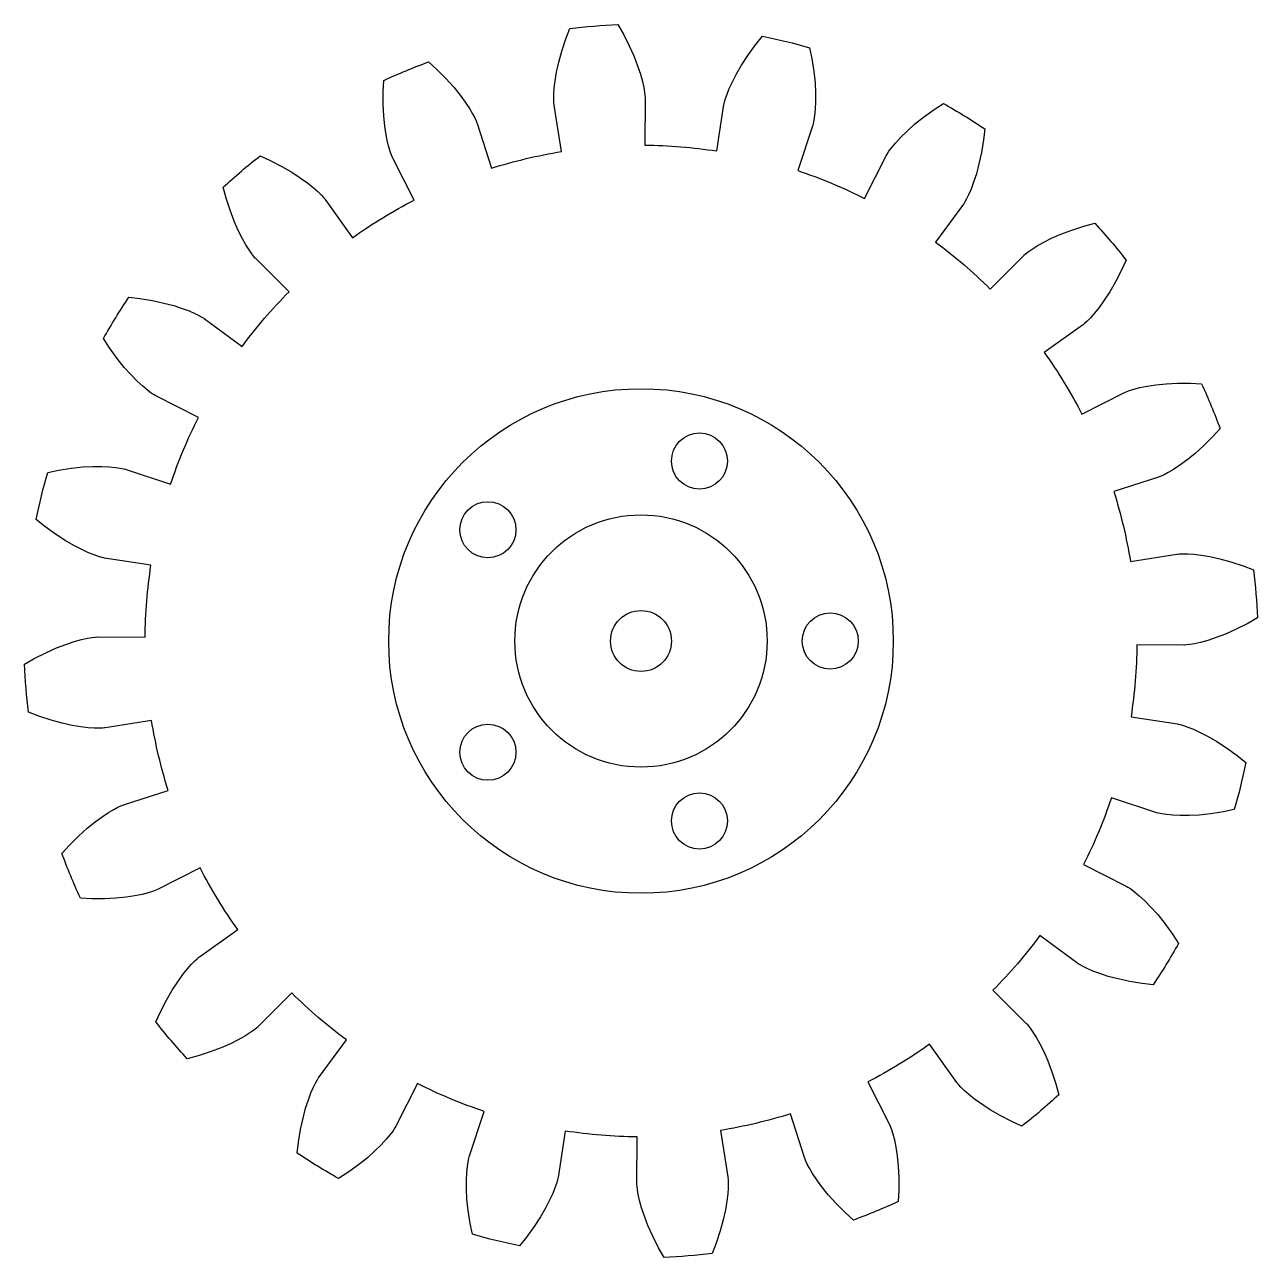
# Model space of a CAD drawing. Header units: millimetres. Extents: x -164 to -76, y -44 to 44.
import ezdxf

# ---------------------------------------------------------------- set-up
doc = ezdxf.new("R2010")
doc.units = ezdxf.units.MM
doc.layers.add('BottomGuard', color=70, linetype='Continuous')

msp = doc.modelspace()

# ---------------------------------------------------------------- linework, layer by layer
at = {"layer": 'BottomGuard'}
msp.add_lwpolyline([(-95.08, 25.103), (-92.717, 27.483), (-92.682, 27.517), (-92.572, 27.611), (-92.381, 27.76), (-92.104, 27.955), (-91.736, 28.188), (-91.272, 28.449), (-90.709, 28.73), (-90.044, 29.022), (-89.275, 29.315), (-88.4, 29.598), (-87.633, 29.806, -0.01965), (-85.393, 27.173), (-85.393, 27.173), (-85.72, 26.448), (-86.14, 25.63), (-86.553, 24.918), (-86.947, 24.309), (-87.315, 23.798), (-87.647, 23.382), (-87.936, 23.056), (-88.173, 22.814), (-88.35, 22.649), (-88.461, 22.556), (-88.5, 22.526), (-91.228, 20.575, -0.03649), (-88.542, 16.174), (-85.56, 17.707), (-85.516, 17.728), (-85.382, 17.784), (-85.154, 17.867), (-84.831, 17.967), (-84.408, 18.074), (-83.887, 18.179), (-83.264, 18.273), (-82.542, 18.345), (-81.72, 18.385), (-80.8, 18.385), (-80.007, 18.345, -0.01965), (-78.69, 15.148), (-78.69, 15.148), (-79.225, 14.561), (-79.877, 13.913), (-80.489, 13.363), (-81.053, 12.905), (-81.561, 12.533), (-82.005, 12.24), (-82.381, 12.019), (-82.681, 11.862), (-82.9, 11.76), (-83.035, 11.706), (-83.081, 11.69), (-86.278, 10.677, -0.03649), (-85.084, 5.661), (-81.773, 6.198), (-81.725, 6.204), (-81.581, 6.216), (-81.339, 6.225), (-81, 6.219), (-80.565, 6.191), (-80.036, 6.13), (-79.416, 6.027), (-78.706, 5.872), (-77.912, 5.656), (-77.038, 5.372), (-76.295, 5.088, -0.01965), (-76.031, 1.641), (-76.031, 1.641), (-76.721, 1.248), (-77.542, 0.833), (-78.294, 0.499), (-78.971, 0.238), (-79.569, 0.041), (-80.082, -0.1), (-80.508, -0.194), (-80.842, -0.251), (-81.082, -0.28), (-81.227, -0.29), (-81.275, -0.291), (-84.629, -0.266, -0.03649), (-85.043, -5.405), (-81.729, -5.918), (-81.681, -5.927), (-81.54, -5.96), (-81.307, -6.027), (-80.987, -6.137), (-80.582, -6.298), (-80.098, -6.52), (-79.54, -6.81), (-78.913, -7.176), (-78.224, -7.626), (-77.48, -8.167), (-76.862, -8.666, -0.01965), (-77.675, -12.026), (-77.675, -12.026), (-78.454, -12.187), (-79.362, -12.328), (-80.181, -12.413), (-80.906, -12.452), (-81.535, -12.455), (-82.067, -12.43), (-82.501, -12.389), (-82.836, -12.339), (-83.073, -12.292), (-83.214, -12.257), (-83.261, -12.244), (-86.442, -11.183, -0.03649), (-88.425, -15.943), (-85.431, -17.455), (-85.388, -17.478), (-85.264, -17.553), (-85.064, -17.689), (-84.793, -17.892), (-84.458, -18.171), (-84.066, -18.531), (-83.624, -18.979), (-83.141, -19.521), (-82.625, -20.162), (-82.085, -20.907), (-81.651, -21.572, -0.01965), (-83.463, -24.517), (-83.463, -24.517), (-84.253, -24.429), (-85.161, -24.282), (-85.966, -24.11), (-86.667, -23.923), (-87.266, -23.731), (-87.765, -23.544), (-88.164, -23.37), (-88.468, -23.22), (-88.679, -23.102), (-88.802, -23.025), (-88.842, -22.998), (-91.541, -21.006, -0.03649), (-94.897, -24.92), (-92.517, -27.283), (-92.483, -27.318), (-92.389, -27.428), (-92.24, -27.619), (-92.045, -27.896), (-91.812, -28.264), (-91.551, -28.728), (-91.27, -29.291), (-90.978, -29.956), (-90.685, -30.725), (-90.402, -31.6), (-90.194, -32.367, -0.01965), (-92.827, -34.607), (-92.827, -34.607), (-93.552, -34.28), (-94.37, -33.86), (-95.082, -33.447), (-95.691, -33.053), (-96.202, -32.685), (-96.618, -32.353), (-96.944, -32.064), (-97.186, -31.827), (-97.351, -31.65), (-97.444, -31.539), (-97.474, -31.5), (-99.425, -28.772, -0.03649), (-103.826, -31.458), (-102.293, -34.44), (-102.272, -34.484), (-102.216, -34.618), (-102.133, -34.846), (-102.033, -35.169), (-101.926, -35.592), (-101.821, -36.113), (-101.727, -36.736), (-101.655, -37.458), (-101.615, -38.28), (-101.615, -39.2), (-101.655, -39.993, -0.01965), (-104.852, -41.31), (-104.852, -41.31), (-105.439, -40.775), (-106.087, -40.123), (-106.637, -39.511), (-107.095, -38.947), (-107.467, -38.439), (-107.76, -37.995), (-107.981, -37.619), (-108.138, -37.319), (-108.24, -37.1), (-108.294, -36.965), (-108.31, -36.919), (-109.323, -33.722, -0.03649), (-114.339, -34.916), (-113.802, -38.227), (-113.796, -38.275), (-113.784, -38.419), (-113.775, -38.661), (-113.781, -39), (-113.809, -39.435), (-113.87, -39.964), (-113.973, -40.584), (-114.128, -41.294), (-114.344, -42.088), (-114.628, -42.962), (-114.912, -43.705, -0.01965), (-118.359, -43.969), (-118.359, -43.969), (-118.752, -43.279), (-119.167, -42.458), (-119.501, -41.706), (-119.762, -41.029), (-119.959, -40.431), (-120.1, -39.918), (-120.194, -39.492), (-120.251, -39.158), (-120.28, -38.918), (-120.29, -38.773), (-120.291, -38.725), (-120.266, -35.371, -0.03649), (-125.405, -34.957), (-125.918, -38.271), (-125.927, -38.319), (-125.96, -38.46), (-126.027, -38.693), (-126.137, -39.013), (-126.298, -39.418), (-126.52, -39.902), (-126.81, -40.46), (-127.176, -41.087), (-127.626, -41.776), (-128.167, -42.52), (-128.666, -43.138, -0.01965), (-132.026, -42.325), (-132.026, -42.325), (-132.187, -41.546), (-132.328, -40.638), (-132.413, -39.819), (-132.452, -39.094), (-132.455, -38.465), (-132.43, -37.933), (-132.389, -37.499), (-132.339, -37.164), (-132.292, -36.927), (-132.257, -36.786), (-132.244, -36.739), (-131.183, -33.558, -0.03649), (-135.943, -31.575), (-137.455, -34.569), (-137.478, -34.612), (-137.553, -34.736), (-137.689, -34.936), (-137.892, -35.207), (-138.171, -35.542), (-138.531, -35.934), (-138.979, -36.376), (-139.521, -36.859), (-140.162, -37.375), (-140.907, -37.915), (-141.572, -38.349, -0.01965), (-144.517, -36.537), (-144.517, -36.537), (-144.429, -35.747), (-144.282, -34.839), (-144.11, -34.034), (-143.923, -33.333), (-143.731, -32.734), (-143.544, -32.235), (-143.37, -31.836), (-143.22, -31.532), (-143.102, -31.321), (-143.025, -31.198), (-142.998, -31.158), (-141.006, -28.459, -0.03649), (-144.92, -25.103), (-147.283, -27.483), (-147.318, -27.517), (-147.428, -27.611), (-147.619, -27.76), (-147.896, -27.955), (-148.264, -28.188), (-148.728, -28.449), (-149.291, -28.73), (-149.956, -29.022), (-150.725, -29.315), (-151.6, -29.598), (-152.367, -29.806, -0.01965), (-154.607, -27.173), (-154.607, -27.173), (-154.28, -26.448), (-153.86, -25.63), (-153.447, -24.918), (-153.053, -24.309), (-152.685, -23.798), (-152.353, -23.382), (-152.064, -23.056), (-151.827, -22.814), (-151.65, -22.649), (-151.539, -22.556), (-151.5, -22.526), (-148.772, -20.575, -0.03649), (-151.458, -16.174), (-154.44, -17.707), (-154.484, -17.728), (-154.618, -17.784), (-154.846, -17.867), (-155.169, -17.967), (-155.592, -18.074), (-156.113, -18.179), (-156.736, -18.273), (-157.458, -18.345), (-158.28, -18.385), (-159.2, -18.385), (-159.993, -18.345, -0.01965), (-161.31, -15.148), (-161.31, -15.148), (-160.775, -14.561), (-160.123, -13.913), (-159.511, -13.363), (-158.947, -12.905), (-158.439, -12.533), (-157.995, -12.24), (-157.619, -12.019), (-157.319, -11.862), (-157.1, -11.76), (-156.965, -11.706), (-156.919, -11.69), (-153.722, -10.677, -0.03649), (-154.916, -5.661), (-158.227, -6.198), (-158.275, -6.204), (-158.419, -6.216), (-158.661, -6.225), (-159, -6.219), (-159.435, -6.191), (-159.964, -6.13), (-160.584, -6.027), (-161.294, -5.872), (-162.088, -5.656), (-162.962, -5.372), (-163.705, -5.088, -0.01965), (-163.969, -1.641), (-163.969, -1.641), (-163.279, -1.248), (-162.458, -0.833), (-161.706, -0.499), (-161.029, -0.238), (-160.431, -0.041), (-159.918, 0.1), (-159.492, 0.194), (-159.158, 0.251), (-158.918, 0.28), (-158.773, 0.29), (-158.725, 0.291), (-155.371, 0.266, -0.03649), (-154.957, 5.405), (-158.271, 5.918), (-158.319, 5.927), (-158.46, 5.96), (-158.693, 6.027), (-159.013, 6.137), (-159.418, 6.298), (-159.902, 6.52), (-160.46, 6.81), (-161.087, 7.176), (-161.776, 7.626), (-162.52, 8.167), (-163.138, 8.666, -0.01965), (-162.325, 12.026), (-162.325, 12.026), (-161.546, 12.187), (-160.638, 12.328), (-159.819, 12.413), (-159.094, 12.452), (-158.465, 12.455), (-157.933, 12.43), (-157.499, 12.389), (-157.164, 12.339), (-156.927, 12.292), (-156.786, 12.257), (-156.739, 12.244), (-153.558, 11.183, -0.03649), (-151.575, 15.943), (-154.569, 17.455), (-154.612, 17.478), (-154.736, 17.553), (-154.936, 17.689), (-155.207, 17.892), (-155.542, 18.171), (-155.934, 18.531), (-156.376, 18.979), (-156.859, 19.521), (-157.375, 20.162), (-157.915, 20.907), (-158.349, 21.572, -0.01965), (-156.537, 24.517), (-156.537, 24.517), (-155.747, 24.429), (-154.839, 24.282), (-154.034, 24.11), (-153.333, 23.923), (-152.734, 23.731), (-152.235, 23.544), (-151.836, 23.37), (-151.532, 23.22), (-151.321, 23.102), (-151.198, 23.025), (-151.158, 22.998), (-148.459, 21.006, -0.03649), (-145.103, 24.92), (-147.483, 27.283), (-147.517, 27.318), (-147.611, 27.428), (-147.76, 27.619), (-147.955, 27.896), (-148.188, 28.264), (-148.449, 28.728), (-148.73, 29.291), (-149.022, 29.956), (-149.315, 30.725), (-149.598, 31.6), (-149.806, 32.367, -0.01965), (-147.173, 34.607), (-147.173, 34.607), (-146.448, 34.28), (-145.63, 33.86), (-144.918, 33.447), (-144.309, 33.053), (-143.798, 32.685), (-143.382, 32.353), (-143.056, 32.064), (-142.814, 31.827), (-142.649, 31.65), (-142.556, 31.539), (-142.526, 31.5), (-140.575, 28.772, -0.03649), (-136.174, 31.458), (-137.707, 34.44), (-137.728, 34.484), (-137.784, 34.618), (-137.867, 34.846), (-137.967, 35.169), (-138.074, 35.592), (-138.179, 36.113), (-138.273, 36.736), (-138.345, 37.458), (-138.385, 38.28), (-138.385, 39.2), (-138.345, 39.993, -0.01965), (-135.148, 41.31), (-135.148, 41.31), (-134.561, 40.775), (-133.913, 40.123), (-133.363, 39.511), (-132.905, 38.947), (-132.533, 38.439), (-132.24, 37.995), (-132.019, 37.619), (-131.862, 37.319), (-131.76, 37.1), (-131.706, 36.965), (-131.69, 36.919), (-130.677, 33.722, -0.03649), (-125.661, 34.916), (-126.198, 38.227), (-126.204, 38.275), (-126.216, 38.419), (-126.225, 38.661), (-126.219, 39), (-126.191, 39.435), (-126.13, 39.964), (-126.027, 40.584), (-125.872, 41.294), (-125.656, 42.088), (-125.372, 42.962), (-125.088, 43.705, -0.01965), (-121.641, 43.969), (-121.641, 43.969), (-121.248, 43.279), (-120.833, 42.458), (-120.499, 41.706), (-120.238, 41.029), (-120.041, 40.431), (-119.9, 39.918), (-119.806, 39.492), (-119.749, 39.158), (-119.72, 38.918), (-119.71, 38.773), (-119.709, 38.725), (-119.734, 35.371, -0.03649), (-114.595, 34.957), (-114.082, 38.271), (-114.073, 38.319), (-114.04, 38.46), (-113.973, 38.693), (-113.863, 39.013), (-113.702, 39.418), (-113.48, 39.902), (-113.19, 40.46), (-112.824, 41.087), (-112.374, 41.776), (-111.833, 42.52), (-111.334, 43.138, -0.01965), (-107.974, 42.325), (-107.974, 42.325), (-107.813, 41.546), (-107.672, 40.638), (-107.587, 39.819), (-107.548, 39.094), (-107.545, 38.465), (-107.57, 37.933), (-107.611, 37.499), (-107.661, 37.164), (-107.708, 36.927), (-107.743, 36.786), (-107.756, 36.739), (-108.817, 33.558, -0.03649), (-104.057, 31.575), (-102.545, 34.569), (-102.522, 34.612), (-102.447, 34.736), (-102.311, 34.936), (-102.108, 35.207), (-101.829, 35.542), (-101.469, 35.934), (-101.021, 36.376), (-100.479, 36.859), (-99.838, 37.375), (-99.093, 37.915), (-98.428, 38.349, -0.01965), (-95.483, 36.537), (-95.483, 36.537), (-95.571, 35.747), (-95.718, 34.839), (-95.89, 34.034), (-96.077, 33.333), (-96.269, 32.734), (-96.456, 32.235), (-96.63, 31.836), (-96.78, 31.532), (-96.898, 31.321), (-96.975, 31.198), (-97.002, 31.158), (-98.994, 28.459, -0.03649)], format="xyb", close=True, dxfattribs=at)
for centre, radius in [((-120, 0), 18), ((-115.828, 12.839), 2), ((-130.922, 7.935), 2), ((-120, 0), 9), ((-120, 0), 2.175), ((-106.5, 0), 2), ((-130.922, -7.935), 2), ((-115.828, -12.839), 2)]:
    msp.add_circle(centre, radius, dxfattribs=at)

doc.saveas('drawing.dxf')
